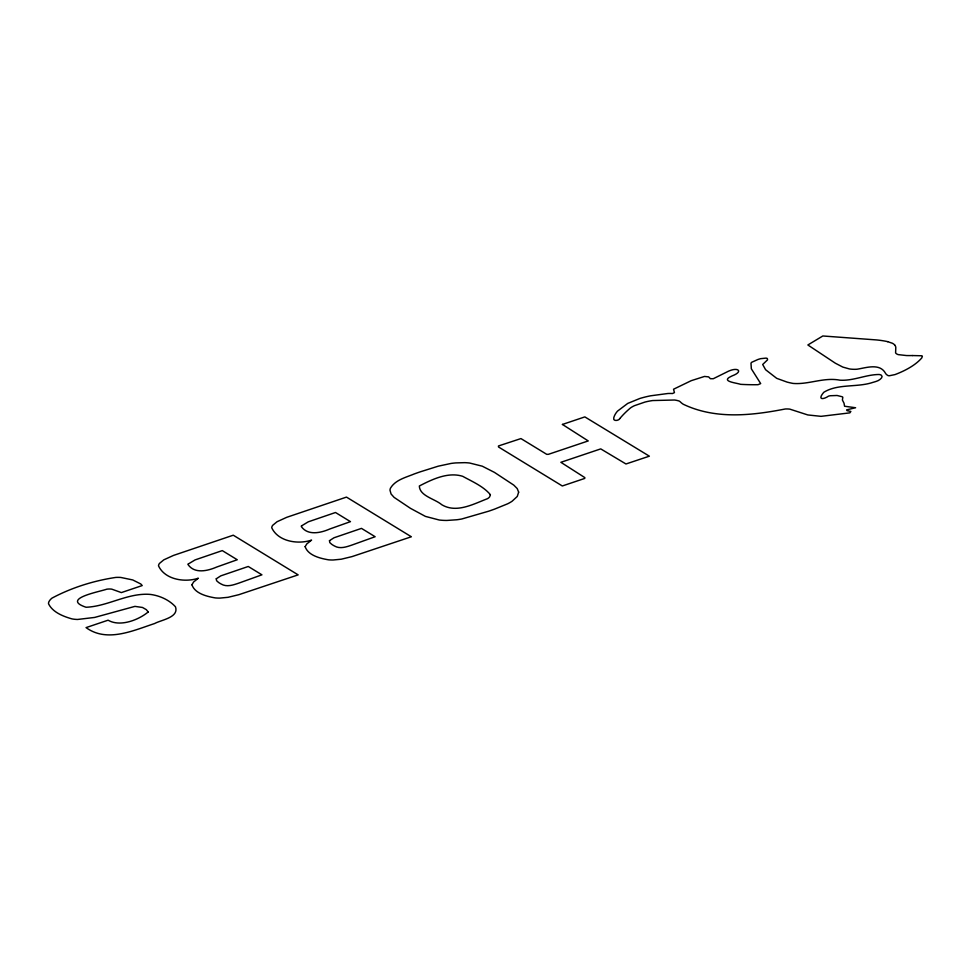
<?xml version="1.0" encoding="UTF-8"?>
<svg xmlns="http://www.w3.org/2000/svg" width="971" height="971" viewBox="0 0 971 971"><rect width="100%" height="100%" fill="white"/><g stroke="black" fill="none" stroke-linecap="round" stroke-linejoin="round"><path stroke-width="1.46" d="M619.886 418.525C618.745 421.013 612.543 421.45 613.745 417.906A57.811 24.797 -4.2 0 1 617.507 411.134L627.727 403.414L639.877 398.462A56.888 24.396 -4.2 0 1 650.619 395.804L667.927 393.498A21.702 9.309 -4.2 0 1 672.502 393.534L674.444 392.612L673.546 389.225L691.231 380.681L704.497 376.445L708.636 376.882L710.384 378.702L713.272 378.726L727.085 371.893A20.318 8.715 -4.2 0 1 729.367 370.825C738.518 366.977 743.325 371.808 732.073 375.911A13.218 5.668 -4.2 0 1 730.75 376.566C720.664 381.457 736.261 382.829 740.618 384.334A108.303 46.45 -4.2 0 0 757.999 384.698L760.681 383.594L751.336 368.786L750.996 363.251A9.504 4.078 -4.2 0 1 751.627 362.329L757.781 359.549A40.903 17.551 -4.2 0 1 760.584 358.675L765.998 358.117A3.386 1.457 -4.2 0 1 767.345 358.53L767.563 359.828L762.684 364.489L765.597 369.72L776.703 378.338L787.056 382.089A66.113 28.353 -4.2 0 0 793.028 383.424C808.625 384.771 823.918 377.015 840.024 380.195C853.558 380.996 865.816 374.588 879.034 374.49A6.178 2.646 -4.2 0 1 881.085 375.024C884.363 376.942 878.84 380.729 876.631 381.227A27.576 11.834 -4.2 0 1 873.05 382.331C857.126 387.732 837.949 383.46 823.736 392.333C817.109 400.222 823.444 399.579 828.457 396.168A7.173 3.083 -4.2 0 1 830.254 395.743L837.075 395.488L842.112 396.738A3.581 1.541 -4.2 0 1 842.816 397.297L842.512 399.312A9.188 3.945 -4.2 0 0 842.44 400.101L844.005 403.183A52.92 22.697 -4.2 0 1 844.139 403.827L844.552 406.23L855.609 407.747L846.639 409.847L847.028 410.684L850.863 411.437L849.88 412.857L821.029 416.341L807.799 414.945L789.811 409.131A13.036 5.595 -4.2 0 0 785.284 408.985C751.518 415.576 715.421 419.593 683.293 404.264A35.903 15.402 -4.2 0 1 680.307 401.848L679.275 401.096A17.49 7.501 -4.2 0 0 674.578 400.016L652.706 400.55A32.662 14.007 -4.2 0 0 644.926 402.079L634.439 405.684A27.819 11.931 -4.2 0 0 630.834 407.686L630.045 408.305A183.847 78.857 -4.2 0 0 619.838 418.525M912.473 355.556L921.782 355.774A3.301 1.42 -4.2 0 1 922.365 356.284L921.795 357.898A79.319 34.021 -4.2 0 1 895.007 374.588L889.4 375.741A4.09 1.748 -4.2 0 1 888.04 375.583L886.474 374.539A43.78 18.777 -4.2 0 1 885.54 373.337C879.872 362.899 866.375 367.754 857.199 369.198A11.142 4.782 -4.2 0 1 855.354 369.308A16.568 7.1 -4.2 0 1 849.394 368.931L842.792 367.074L835.363 363.215L807.86 344.972L822.825 335.978L876.315 339.911A56.573 24.263 -4.2 0 1 882.955 340.748A45.771 19.626 -4.2 0 1 887.64 341.646M887.628 341.658L892.325 343.236A15.572 6.676 -4.2 0 1 894.303 344.584L894.594 344.887M912.473 355.544A52.009 22.309 -4.2 0 1 906.428 355.544L898.248 354.621A8.254 3.544 -4.2 0 1 896.682 353.905A9.479 4.066 -4.2 0 1 895.602 352.886L895.796 347.533A22.09 9.479 -4.2 0 0 894.643 344.887M518.648 492.139L517.288 496.436L512.142 501.206A42.408 18.194 -4.2 0 1 507.663 503.791L494.64 509.095A234.424 100.547 -4.2 0 1 488.753 511.171L461.795 518.987A38.743 16.616 -4.2 0 1 456.746 519.764L446.842 520.444A29.676 12.732 -4.2 0 1 439.22 520.007L425.407 516.39L410.478 508.343L394.105 497.383L391.07 493.996L390.002 490.246A28.996 12.441 -4.2 0 1 390.488 488.158C395.428 479.82 405.854 477.441 414.229 473.957A230.163 98.726 -4.2 0 1 420.067 471.894L438.261 466.177L451.09 463.434A34.932 14.978 -4.2 0 1 455.836 462.912L464.696 462.657A28.462 12.21 -4.2 0 1 469.746 463.046L482.271 466.189L494.47 472.404L513.78 485.112L517.203 488.547L518.648 492.139M490.367 494.652L489.712 496.727A12.538 5.377 -4.2 0 1 487.515 498.669C473.375 504.07 456.455 513.525 441.756 504.714C434.85 498.815 419.593 496.035 419.351 485.998C432.144 479.371 448.044 471.688 462.694 476.312C472.246 481.58 483.34 486.265 490.367 494.652M562.427 424.448L588.232 440.931L548.421 454.319L546.746 454.343L520.942 438.576L498.499 445.956L498.439 446.927L562.318 485.973L584.736 478.424L584.833 477.611L560.874 462.305L600.733 448.893L625.967 463.98L649.356 456.176L584.845 416.899L562.427 424.448M191.918 584.76C194.892 593.572 206.884 596.473 215.259 597.905A19.614 8.411 -4.2 0 0 219.98 598.087L228.039 597.311L238.842 594.689L298.146 574.868L233.271 535.203L173.53 555.412L163.808 559.842L159.45 563.447A19.359 8.302 -4.2 0 0 158.516 565.838C164.888 579.699 184.842 582.77 198.363 578.206L193.617 581.969L191.918 584.76M305.137 546.661C308.11 555.473 320.102 558.374 328.477 559.818A19.614 8.411 -4.2 0 0 333.199 559.988L341.258 559.211L352.06 556.589L411.352 536.769L346.477 497.103L286.736 517.312L277.026 521.743L272.669 525.347A19.359 8.302 -4.2 0 0 271.734 527.751C278.107 541.6 298.061 544.682 311.582 540.107L306.836 543.881L305.137 546.661M188.24 564.03L188.156 564.746C194.77 574.007 207.636 570.948 216.582 567.088L237.252 559.745L222.286 550.606L195.074 559.915L188.24 564.03M301.459 525.942L301.374 526.646C307.965 535.895 320.891 532.885 329.8 528.989L350.458 521.645L335.505 512.506L308.293 521.815L301.459 525.942M148.187 611.973C138.756 619.85 120.234 627.29 108.097 620.19L86.067 627.606C106.944 642.826 133.027 630.628 154.595 623.54C161.32 619.85 179.247 617.507 175.46 606.766C169.185 599.957 160.094 595.83 151.003 594.507A19.566 8.387 -4.2 0 0 145.104 594.252C124.676 594.689 106.227 606.499 86.043 607.251C60.748 598.791 99.066 591.885 106.725 589.203A8.205 3.52 -4.2 0 1 111.738 589.142L121.363 592.589L142.227 585.562L140.795 583.984L132.724 579.942L120.792 577.454A19.371 8.314 -4.2 0 0 115.755 577.429C93.738 580.731 71.672 587.613 52.033 598.1A25.938 11.13 -4.2 0 0 49.994 600.078L49.084 601.413A19.869 8.521 -4.2 0 0 48.55 603.816C52.725 612.349 63.285 616.427 72.024 618.903A18.461 7.914 -4.2 0 0 77.583 619.462L94.648 617.435L134.945 606.377L142.531 607.482L146.318 609.654L148.187 611.973M216.266 578.789L216.606 580.731L218.548 582.442A47.846 20.525 -4.2 0 0 221.194 584.044C226.765 587.394 233.331 584.967 238.951 583.073L261.915 574.82L248.26 566.481L220.769 575.864L216.266 578.789M329.472 540.689L329.812 542.631L331.754 544.343A47.846 20.525 -4.2 0 0 334.412 545.957C339.971 549.295 346.55 546.879 352.157 544.974L375.134 536.72L361.479 528.382L333.988 537.776L329.472 540.689"/></g></svg>
